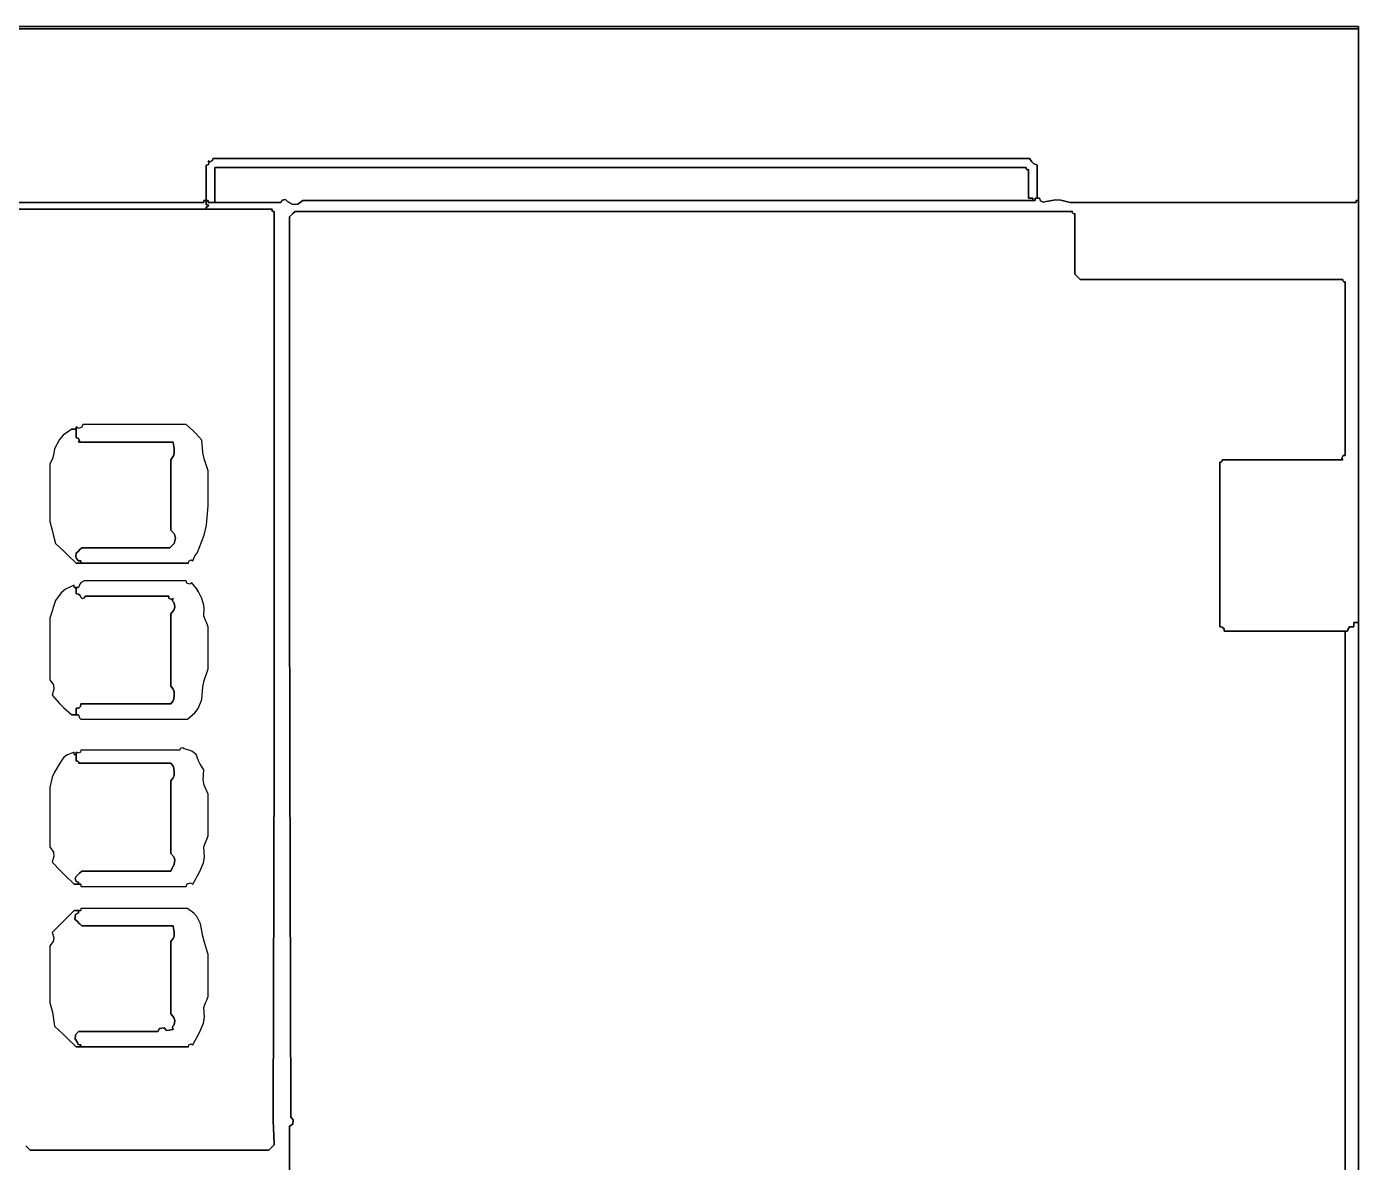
# Model space of a CAD drawing. Extents: x 0 to 5.85, y 0 to 5.4.
# Drawn here: x 3.832 to 5.851, y 3.676 to 5.398 of the extents above; entities that cross this region are included whole.
import ezdxf

# ---------------------------------------------------------------- set-up
doc = ezdxf.new("R2010")
doc.units = 0
doc.header["$LTSCALE"] = 0.40404
doc.layers.get('0').update_dxf_attribs({"linetype": 'CONTINUOUS'})

msp = doc.modelspace()

# ---------------------------------------------------------------- linework, layer by layer
for p, q in [((5.851498, 5.398049), (2.263913, 5.398049)), ((2.263913, 5.398049), (5.851498, 5.398049)), ((5.851498, 5.398049), (2.263913, 5.398049)), ((2.263913, 5.394714), (5.851498, 5.394714)), ((5.851498, 5.394714), (2.263913, 5.394714)), ((2.263913, 5.394714), (5.851498, 5.394714)), ((5.851498, 5.394714), (2.263913, 5.394714)), ((2.263913, 5.394714), (5.851498, 5.394714)), ((5.851498, 5.394714), (2.263913, 5.394714)), ((5.851498, 5.394714), (5.851498, 5.398049)), ((5.851498, 5.398049), (5.851498, 5.394714)), ((5.851498, 5.394714), (5.851498, 5.398049)), ((5.851498, 5.134648), (5.851498, 5.394714)), ((5.851498, 5.394714), (5.851498, 5.134648)), ((5.851498, 5.134648), (5.851498, 5.394714)), ((4.109242, 5.1921), (4.107349, 5.188314)), ((4.107349, 5.188314), (4.109242, 5.1921)), ((4.110282, 5.193139), (4.107718, 5.194663)), ((4.107718, 5.194663), (4.109242, 5.1921)), ((4.109242, 5.1921), (4.107718, 5.194663)), ((4.107718, 5.194663), (4.110282, 5.193139)), ((4.114068, 5.195032), (4.110282, 5.193139)), ((4.110282, 5.193139), (4.114068, 5.195032)), ((4.114387, 5.197997), (4.114068, 5.195032)), ((4.114068, 5.195032), (4.114387, 5.197997)), ((4.609847, 5.197997), (4.114387, 5.197997)), ((4.114387, 5.197997), (4.609847, 5.197997)), ((4.857577, 5.197997), (4.609847, 5.197997)), ((4.609847, 5.197997), (4.857577, 5.197997)), ((5.353037, 5.197997), (4.857577, 5.197997)), ((4.857577, 5.197997), (5.353037, 5.197997)), ((5.356473, 5.192899), (5.353037, 5.197997)), ((5.353037, 5.197997), (5.356473, 5.192899)), ((5.359143, 5.19061), (5.356473, 5.192899)), ((5.356473, 5.192899), (5.359143, 5.19061)), ((5.364707, 5.187995), (5.359143, 5.19061)), ((5.359143, 5.19061), (5.364707, 5.187995)), ((4.107349, 5.188314), (4.104384, 5.187995)), ((4.104384, 5.187995), (4.107349, 5.188314)), ((4.104384, 5.187995), (4.104384, 5.134648)), ((4.104384, 5.134648), (4.104384, 5.187995)), ((4.104384, 5.187995), (4.104384, 5.134648)), ((4.104384, 5.134648), (4.104384, 5.187995)), ((4.104384, 5.187995), (4.104384, 5.134648)), ((4.104384, 5.134648), (4.104384, 5.187995)), ((4.117721, 5.131314), (4.117721, 5.184661)), ((4.117721, 5.184661), (4.117721, 5.131314)), ((4.117721, 5.131314), (4.117721, 5.184661)), ((4.117721, 5.184661), (4.609847, 5.184661)), ((4.609847, 5.184661), (4.117721, 5.184661)), ((4.117721, 5.184661), (4.117721, 5.131314)), ((4.117721, 5.131314), (4.117721, 5.184661)), ((4.117721, 5.184661), (4.117721, 5.131314)), ((4.609847, 5.184661), (4.85591, 5.184661)), ((4.85591, 5.184661), (4.609847, 5.184661)), ((4.85591, 5.184661), (5.348036, 5.184661)), ((5.348036, 5.184661), (4.85591, 5.184661)), ((5.348036, 5.184661), (5.34772, 5.182801)), ((5.34772, 5.182801), (5.348036, 5.184661)), ((5.34772, 5.182801), (5.34951, 5.181011)), ((5.34951, 5.181011), (5.34772, 5.182801)), ((5.34951, 5.181011), (5.35137, 5.181326)), ((5.35137, 5.181326), (5.34951, 5.181011)), ((5.35137, 5.181326), (5.35137, 5.163989)), ((5.35137, 5.163989), (5.35137, 5.181326)), ((5.364707, 5.137982), (5.364707, 5.187995)), ((5.364707, 5.187995), (5.364707, 5.137982)), ((5.364707, 5.137982), (5.364707, 5.187995)), ((5.364707, 5.187995), (5.364707, 5.137982)), ((5.364707, 5.137982), (5.364707, 5.187995)), ((5.364707, 5.187995), (5.364707, 5.137982)), ((5.35137, 5.163989), (5.35137, 5.15532)), ((5.35137, 5.15532), (5.35137, 5.163989)), ((5.35137, 5.15532), (5.35137, 5.137982)), ((5.35137, 5.137982), (5.35137, 5.15532)), ((3.854987, 5.131314), (3.690945, 5.131314)), ((3.690945, 5.131314), (3.854987, 5.131314)), ((3.937008, 5.131314), (3.854987, 5.131314)), ((3.854987, 5.131314), (3.937008, 5.131314)), ((4.10105, 5.131314), (3.937008, 5.131314)), ((3.937008, 5.131314), (4.10105, 5.131314)), ((4.104384, 5.134648), (4.10105, 5.134648)), ((4.10105, 5.134648), (4.104384, 5.134648)), ((4.104384, 5.134648), (4.10105, 5.134648)), ((4.10105, 5.134648), (4.10105, 5.133314)), ((4.10105, 5.133314), (4.10105, 5.134648)), ((4.10105, 5.134648), (4.104384, 5.134648)), ((4.104384, 5.134648), (4.10105, 5.134648)), ((4.10105, 5.134648), (4.104384, 5.134648)), ((4.10105, 5.133314), (4.10105, 5.132647)), ((4.10105, 5.132647), (4.10105, 5.133314)), ((4.10105, 5.132647), (4.10105, 5.131314)), ((4.10105, 5.131314), (4.10105, 5.132647)), ((4.104384, 5.134648), (4.107718, 5.134648)), ((4.107718, 5.134648), (4.104384, 5.134648)), ((4.104384, 5.134648), (4.107718, 5.134648)), ((4.104384, 5.127979), (4.104384, 5.134648)), ((4.104384, 5.134648), (4.104384, 5.127979)), ((4.104384, 5.127979), (4.104384, 5.134648)), ((4.107718, 5.134648), (4.104384, 5.134648)), ((4.104384, 5.134648), (4.107718, 5.134648)), ((4.107718, 5.134648), (4.104384, 5.134648)), ((4.104384, 5.134648), (4.104384, 5.127979)), ((4.104384, 5.127979), (4.104384, 5.134648)), ((4.104384, 5.134648), (4.104384, 5.127979)), ((4.107718, 5.134648), (4.107718, 5.133314)), ((4.107718, 5.133314), (4.107718, 5.134648)), ((4.107718, 5.133314), (4.107718, 5.132647)), ((4.107718, 5.132647), (4.107718, 5.133314)), ((4.107718, 5.132647), (4.107718, 5.131314)), ((4.107718, 5.131314), (4.107718, 5.132647)), ((4.107718, 5.131314), (4.117721, 5.131314)), ((4.117721, 5.131314), (4.107718, 5.131314)), ((4.107718, 5.131314), (4.117721, 5.131314)), ((4.217746, 5.131314), (4.107718, 5.131314)), ((4.107718, 5.131314), (4.217746, 5.131314)), ((4.217746, 5.131314), (4.107718, 5.131314)), ((4.117721, 5.131314), (4.217746, 5.131314)), ((4.217746, 5.131314), (4.117721, 5.131314)), ((4.117721, 5.131314), (4.217746, 5.131314)), ((4.217746, 5.131314), (4.21966, 5.13489)), ((4.21966, 5.13489), (4.217746, 5.131314)), ((4.21966, 5.13489), (4.224779, 5.135743)), ((4.224779, 5.135743), (4.21966, 5.13489)), ((4.224779, 5.135743), (4.227749, 5.132981)), ((4.227749, 5.132981), (4.224779, 5.135743)), ((4.227749, 5.132981), (4.235847, 5.128288)), ((4.235847, 5.128288), (4.227749, 5.132981)), ((4.235847, 5.128288), (4.243739, 5.128852)), ((4.243739, 5.128852), (4.235847, 5.128288)), ((4.243739, 5.128852), (4.251088, 5.134648)), ((4.251088, 5.134648), (4.243739, 5.128852)), ((4.251088, 5.134648), (5.358038, 5.134648)), ((5.358038, 5.134648), (4.251088, 5.134648)), ((4.251088, 5.134648), (5.358038, 5.134648)), ((5.361373, 5.134648), (4.251088, 5.134648)), ((4.251088, 5.134648), (5.361373, 5.134648)), ((5.361373, 5.134648), (4.251088, 5.134648)), ((5.35137, 5.137982), (5.354037, 5.137982)), ((5.354037, 5.137982), (5.35137, 5.137982)), ((5.354037, 5.137982), (5.355371, 5.137982)), ((5.355371, 5.137982), (5.354037, 5.137982)), ((5.355371, 5.137982), (5.358038, 5.137982)), ((5.358038, 5.137982), (5.355371, 5.137982)), ((5.358038, 5.137982), (5.358038, 5.134648)), ((5.358038, 5.134648), (5.358038, 5.137982)), ((5.358038, 5.137982), (5.358038, 5.134648)), ((5.358038, 5.134648), (5.358038, 5.137982)), ((5.358038, 5.137982), (5.358038, 5.134648)), ((5.358038, 5.134648), (5.358038, 5.137982)), ((5.358038, 5.134648), (5.361373, 5.134648)), ((5.361373, 5.134648), (5.358038, 5.134648)), ((5.358038, 5.134648), (5.361373, 5.134648)), ((5.361373, 5.136648), (5.361373, 5.137982)), ((5.361373, 5.137982), (5.364707, 5.137982)), ((5.364707, 5.137982), (5.361373, 5.137982)), ((5.361373, 5.137982), (5.364707, 5.137982)), ((5.368041, 5.137982), (5.361373, 5.137982)), ((5.361373, 5.137982), (5.368041, 5.137982)), ((5.368041, 5.137982), (5.361373, 5.137982)), ((5.361373, 5.137982), (5.361373, 5.136648)), ((5.361373, 5.135981), (5.361373, 5.136648)), ((5.361373, 5.136648), (5.361373, 5.135981)), ((5.361373, 5.134648), (5.361373, 5.135981)), ((5.361373, 5.135981), (5.361373, 5.134648)), ((5.364707, 5.137982), (5.368041, 5.137982)), ((5.368041, 5.137982), (5.364707, 5.137982)), ((5.364707, 5.137982), (5.368041, 5.137982)), ((5.368041, 5.137982), (5.369592, 5.133786)), ((5.369592, 5.133786), (5.368041, 5.137982)), ((5.369592, 5.133786), (5.373756, 5.131704)), ((5.373756, 5.131704), (5.369592, 5.133786)), ((5.373756, 5.131704), (5.378043, 5.132981)), ((5.378043, 5.132981), (5.373756, 5.131704)), ((5.378043, 5.132981), (5.392561, 5.135194)), ((5.392561, 5.135194), (5.378043, 5.132981)), ((5.392561, 5.135194), (5.400462, 5.134835)), ((5.400462, 5.134835), (5.392561, 5.135194)), ((5.400462, 5.134835), (5.41472, 5.131314)), ((5.41472, 5.131314), (5.400462, 5.134835)), ((5.41472, 5.131314), (5.588097, 5.131314)), ((5.588097, 5.131314), (5.41472, 5.131314)), ((5.588097, 5.131314), (5.674786, 5.131314)), ((5.674786, 5.131314), (5.588097, 5.131314)), ((5.674786, 5.131314), (5.848164, 5.131314)), ((5.848164, 5.131314), (5.674786, 5.131314)), ((5.848164, 5.133314), (5.848164, 5.134648)), ((5.848164, 5.134648), (5.851498, 5.134648)), ((5.851498, 5.134648), (5.848164, 5.134648)), ((5.848164, 5.134648), (5.851498, 5.134648)), ((5.851498, 5.134648), (5.848164, 5.134648)), ((5.848164, 5.134648), (5.851498, 5.134648)), ((5.851498, 5.134648), (5.848164, 5.134648)), ((5.848164, 5.134648), (5.848164, 5.133314)), ((5.848164, 5.132647), (5.848164, 5.133314)), ((5.848164, 5.133314), (5.848164, 5.132647)), ((5.848164, 5.131314), (5.848164, 5.132647)), ((5.848164, 5.132647), (5.848164, 5.131314)), ((5.851498, 4.494484), (5.851498, 5.134648)), ((5.851498, 5.134648), (5.851498, 4.494484)), ((5.851498, 4.494484), (5.851498, 5.134648)), ((4.20441, 5.121311), (2.800717, 5.121311)), ((2.800717, 5.121311), (4.20441, 5.121311)), ((4.20441, 5.121311), (2.800717, 5.121311)), ((3.147472, 5.121311), (4.104384, 5.121311)), ((4.104384, 5.121311), (3.147472, 5.121311)), ((3.147472, 5.121311), (4.104384, 5.121311)), ((4.105718, 5.127979), (4.104384, 5.127979)), ((4.104384, 5.127979), (4.105718, 5.127979)), ((4.104384, 5.121311), (4.104384, 5.124645)), ((4.104384, 5.124645), (4.104384, 5.121311)), ((4.104384, 5.121311), (4.104384, 5.124645)), ((4.104384, 5.124645), (4.106227, 5.124244)), ((4.106227, 5.124244), (4.104384, 5.124645)), ((4.104384, 5.124645), (4.104384, 5.121311)), ((4.104384, 5.121311), (4.104384, 5.124645)), ((4.104384, 5.124645), (4.104384, 5.121311)), ((4.104384, 5.121311), (4.20441, 5.121311)), ((4.20441, 5.121311), (4.104384, 5.121311)), ((4.104384, 5.121311), (4.20441, 5.121311)), ((4.106385, 5.127979), (4.105718, 5.127979)), ((4.105718, 5.127979), (4.106385, 5.127979)), ((4.106227, 5.124244), (4.10812, 5.126137)), ((4.10812, 5.126137), (4.106227, 5.124244)), ((4.107718, 5.127979), (4.106385, 5.127979)), ((4.106385, 5.127979), (4.107718, 5.127979)), ((4.10812, 5.126137), (4.107718, 5.127979)), ((4.107718, 5.127979), (4.10812, 5.126137)), ((4.204008, 5.119468), (4.20441, 5.121311)), ((4.20441, 5.121311), (4.204008, 5.119468)), ((4.205901, 5.117575), (4.204008, 5.119468)), ((4.204008, 5.119468), (4.205901, 5.117575)), ((4.207744, 5.117977), (4.205901, 5.117575)), ((4.205901, 5.117575), (4.207744, 5.117977)), ((4.207744, 4.567169), (4.207744, 5.117977)), ((4.207744, 5.117977), (4.207744, 4.567169)), ((4.231083, 5.109641), (4.234417, 5.112976)), ((4.234417, 5.112976), (4.231083, 5.109641)), ((4.231083, 4.563501), (4.231083, 5.109641)), ((4.231083, 5.109641), (4.231083, 4.563501)), ((4.234417, 5.112976), (4.236084, 5.114643)), ((4.236084, 5.114643), (4.234417, 5.112976)), ((4.236084, 5.114643), (4.239419, 5.117977)), ((4.239419, 5.117977), (4.236084, 5.114643)), ((4.239419, 5.117977), (4.710873, 5.117977)), ((4.710873, 5.117977), (4.239419, 5.117977)), ((4.710873, 5.117977), (4.9466, 5.117977)), ((4.9466, 5.117977), (4.710873, 5.117977)), ((4.9466, 5.117977), (5.418054, 5.117977)), ((5.418054, 5.117977), (4.9466, 5.117977)), ((5.418054, 5.117977), (5.417738, 5.116117)), ((5.417738, 5.116117), (5.418054, 5.117977)), ((5.417738, 5.116117), (5.419528, 5.114327)), ((5.419528, 5.114327), (5.417738, 5.116117)), ((5.419528, 5.114327), (5.421388, 5.114643)), ((5.421388, 5.114643), (5.419528, 5.114327)), ((5.421388, 5.114643), (5.421388, 5.077967)), ((5.421388, 5.077967), (5.421388, 5.114643)), ((5.421388, 5.077967), (5.421388, 5.059629)), ((5.421388, 5.059629), (5.421388, 5.077967)), ((5.421388, 5.059629), (5.421388, 5.022953)), ((5.421388, 5.022953), (5.421388, 5.059629)), ((5.421388, 5.022953), (5.424722, 5.019618)), ((5.424722, 5.019618), (5.421388, 5.022953)), ((5.424722, 5.019618), (5.426389, 5.017951)), ((5.426389, 5.017951), (5.424722, 5.019618)), ((5.426389, 5.017951), (5.429723, 5.014617)), ((5.429723, 5.014617), (5.426389, 5.017951)), ((5.429723, 5.014617), (5.589097, 5.014617)), ((5.589097, 5.014617), (5.429723, 5.014617)), ((5.589097, 5.014617), (5.668785, 5.014617)), ((5.668785, 5.014617), (5.589097, 5.014617)), ((5.668785, 5.014617), (5.828159, 5.014617)), ((5.828159, 5.014617), (5.668785, 5.014617)), ((5.828159, 5.014617), (5.827843, 5.012758)), ((5.827843, 5.012758), (5.828159, 5.014617)), ((5.827843, 5.012758), (5.829633, 5.010967)), ((5.829633, 5.010967), (5.827843, 5.012758)), ((5.829633, 5.010967), (5.831493, 5.011283)), ((5.831493, 5.011283), (5.829633, 5.010967)), ((5.831493, 5.011283), (5.831493, 4.905923)), ((5.831493, 4.905923), (5.831493, 5.011283)), ((5.831493, 4.905923), (5.831493, 4.853242)), ((5.831493, 4.853242), (5.831493, 4.905923)), ((5.831493, 4.853242), (5.831493, 4.747882)), ((5.831493, 4.747882), (5.831493, 4.853242)), ((3.900999, 4.787892), (3.88794, 4.778545)), ((3.907667, 4.787892), (3.900999, 4.787892)), ((3.900999, 4.787892), (3.907667, 4.787892)), ((3.907667, 4.787892), (3.900999, 4.787892)), ((3.911199, 4.788921), (3.907667, 4.791227)), ((3.907667, 4.791227), (3.907667, 4.774556)), ((3.907667, 4.774556), (3.907667, 4.791227)), ((3.907667, 4.791227), (3.907667, 4.774556)), ((3.907667, 4.774556), (3.907667, 4.787892)), ((3.907667, 4.787892), (3.907667, 4.774556)), ((3.907667, 4.774556), (3.907667, 4.787892)), ((3.916227, 4.790598), (3.911199, 4.788921)), ((3.91767, 4.794561), (3.916227, 4.790598)), ((3.980352, 4.794561), (3.91767, 4.794561)), ((4.011694, 4.794561), (3.980352, 4.794561)), ((4.074376, 4.794561), (4.011694, 4.794561)), ((4.084238, 4.785782), (4.074376, 4.794561)), ((4.088937, 4.781083), (4.084238, 4.785782)), ((3.882077, 4.771949), (3.874325, 4.757885)), ((3.88794, 4.778545), (3.882077, 4.771949)), ((3.910632, 4.774237), (3.907667, 4.774556)), ((3.907667, 4.774556), (3.910632, 4.774237)), ((3.912525, 4.770451), (3.910632, 4.774237)), ((3.910632, 4.774237), (3.912525, 4.770451)), ((3.911001, 4.767887), (3.912525, 4.770451)), ((3.912525, 4.770451), (3.911001, 4.767887)), ((3.968349, 4.767887), (3.911001, 4.767887)), ((3.911001, 4.767887), (3.968349, 4.767887)), ((3.997023, 4.767887), (3.968349, 4.767887)), ((3.968349, 4.767887), (3.997023, 4.767887)), ((4.054371, 4.767887), (3.997023, 4.767887)), ((3.997023, 4.767887), (4.054371, 4.767887)), ((4.055221, 4.763921), (4.054371, 4.767887)), ((4.054371, 4.767887), (4.055221, 4.763921)), ((4.097716, 4.771221), (4.088937, 4.781083)), ((4.099471, 4.752207), (4.097716, 4.771221)), ((3.872953, 4.748273), (3.87157, 4.743431)), ((3.874325, 4.757885), (3.872953, 4.748273)), ((4.051037, 4.741214), (4.054754, 4.7471)), ((4.054754, 4.7471), (4.051037, 4.741214)), ((4.054754, 4.7471), (4.055901, 4.750924)), ((4.055901, 4.750924), (4.054754, 4.7471)), ((4.055556, 4.761912), (4.055221, 4.763921)), ((4.055221, 4.763921), (4.055556, 4.761912)), ((4.056038, 4.757885), (4.055556, 4.761912)), ((4.055556, 4.761912), (4.056038, 4.757885)), ((4.055901, 4.750924), (4.056038, 4.757885)), ((4.056038, 4.757885), (4.055901, 4.750924)), ((4.101528, 4.742607), (4.099471, 4.752207)), ((5.828528, 4.747563), (5.826635, 4.743777)), ((5.826635, 4.743777), (5.828528, 4.747563)), ((5.831493, 4.747882), (5.828528, 4.747563)), ((5.828528, 4.747563), (5.831493, 4.747882)), ((3.87157, 4.743431), (3.867657, 4.734545)), ((3.867657, 4.734545), (3.867657, 4.69987)), ((4.051037, 4.698536), (4.051037, 4.741214)), ((4.051037, 4.741214), (4.051037, 4.698536)), ((4.107718, 4.724543), (4.101528, 4.742607)), ((5.643304, 4.737564), (5.641444, 4.73788)), ((5.641444, 4.73788), (5.641444, 4.637854)), ((5.641444, 4.637854), (5.641444, 4.73788)), ((5.641444, 4.73788), (5.643304, 4.737564)), ((5.645094, 4.739354), (5.643304, 4.737564)), ((5.643304, 4.737564), (5.645094, 4.739354)), ((5.718131, 4.741214), (5.644778, 4.741214)), ((5.644778, 4.741214), (5.645094, 4.739354)), ((5.645094, 4.739354), (5.644778, 4.741214)), ((5.644778, 4.741214), (5.718131, 4.741214)), ((5.754807, 4.741214), (5.718131, 4.741214)), ((5.718131, 4.741214), (5.754807, 4.741214)), ((5.828159, 4.741214), (5.754807, 4.741214)), ((5.754807, 4.741214), (5.828159, 4.741214)), ((5.826635, 4.743777), (5.828159, 4.741214)), ((5.828159, 4.741214), (5.826635, 4.743777)), ((4.107718, 4.703204), (4.107718, 4.724543)), ((3.867657, 4.69987), (3.867657, 4.682532)), ((4.051037, 4.677197), (4.051037, 4.698536)), ((4.051037, 4.698536), (4.051037, 4.677197)), ((4.107718, 4.692535), (4.107718, 4.703204)), ((4.107718, 4.671196), (4.107718, 4.692535)), ((3.867657, 4.682532), (3.867657, 4.647857)), ((4.051037, 4.63452), (4.051037, 4.677197)), ((4.051037, 4.677197), (4.051037, 4.63452)), ((4.105045, 4.641878), (4.107718, 4.671196)), ((3.867657, 4.647857), (3.870906, 4.634499)), ((3.870906, 4.634499), (3.872573, 4.62783)), ((3.872573, 4.62783), (3.875992, 4.614515)), ((4.056443, 4.62829), (4.051037, 4.63452)), ((4.051037, 4.63452), (4.056443, 4.62829)), ((4.057876, 4.622556), (4.056443, 4.62829)), ((4.056443, 4.62829), (4.057876, 4.622556)), ((4.091047, 4.599511), (4.101585, 4.626999)), ((4.101585, 4.626999), (4.105045, 4.641878)), ((5.641444, 4.637854), (5.641444, 4.587841)), ((5.641444, 4.587841), (5.641444, 4.637854)), ((3.875992, 4.614515), (3.888696, 4.602547)), ((3.911001, 4.602845), (3.912668, 4.604512)), ((3.912668, 4.604512), (3.911001, 4.602845)), ((3.912668, 4.604512), (3.916002, 4.607846)), ((3.916002, 4.607846), (3.912668, 4.604512)), ((3.916002, 4.607846), (3.969349, 4.607846)), ((3.969349, 4.607846), (3.916002, 4.607846)), ((3.969349, 4.607846), (3.996023, 4.607846)), ((3.996023, 4.607846), (3.969349, 4.607846)), ((3.996023, 4.607846), (4.04937, 4.607846)), ((4.04937, 4.607846), (3.996023, 4.607846)), ((4.04937, 4.607846), (4.052037, 4.610514)), ((4.052037, 4.610514), (4.04937, 4.607846)), ((4.052037, 4.610514), (4.053371, 4.611847)), ((4.053371, 4.611847), (4.052037, 4.610514)), ((4.053371, 4.611847), (4.056038, 4.614515)), ((4.056038, 4.614515), (4.053371, 4.611847)), ((4.056038, 4.614515), (4.057876, 4.622556)), ((4.057876, 4.622556), (4.056038, 4.614515)), ((3.888696, 4.602547), (3.895031, 4.596545)), ((3.895031, 4.596545), (3.907667, 4.584507)), ((3.906886, 4.594719), (3.907667, 4.599511)), ((3.907667, 4.599511), (3.906886, 4.594719)), ((3.907807, 4.591496), (3.906886, 4.594719)), ((3.906886, 4.594719), (3.907807, 4.591496)), ((3.907667, 4.599511), (3.911001, 4.602845)), ((3.911001, 4.602845), (3.907667, 4.599511)), ((3.907667, 4.584507), (3.914335, 4.584507)), ((3.914335, 4.584507), (3.907667, 4.584507)), ((3.907667, 4.584507), (3.914335, 4.584507)), ((3.911001, 4.587841), (3.907807, 4.591496)), ((3.907807, 4.591496), (3.911001, 4.587841)), ((3.912335, 4.587841), (3.911001, 4.587841)), ((3.911001, 4.587841), (3.912335, 4.587841)), ((3.913002, 4.587841), (3.912335, 4.587841)), ((3.912335, 4.587841), (3.913002, 4.587841)), ((3.914335, 4.587841), (3.913002, 4.587841)), ((3.913002, 4.587841), (3.914335, 4.587841)), ((3.914335, 4.584507), (3.914335, 4.587841)), ((3.914335, 4.587841), (3.914335, 4.584507)), ((3.914335, 4.584507), (3.914335, 4.587841)), ((3.914335, 4.587841), (3.914335, 4.584507)), ((3.914335, 4.584507), (3.914335, 4.587841)), ((3.914335, 4.587841), (3.914335, 4.584507)), ((3.914335, 4.584507), (4.077711, 4.584507)), ((4.077711, 4.584507), (3.914335, 4.584507)), ((3.914335, 4.584507), (4.077711, 4.584507)), ((4.077711, 4.584507), (4.078029, 4.587472)), ((4.078029, 4.587472), (4.081816, 4.589365)), ((4.081816, 4.589365), (4.084379, 4.587841)), ((4.084379, 4.587841), (4.08616, 4.592914)), ((4.08616, 4.592914), (4.087581, 4.595401)), ((4.087581, 4.595401), (4.091047, 4.599511)), ((5.641444, 4.587841), (5.641444, 4.487816)), ((5.641444, 4.487816), (5.641444, 4.587841)), ((4.20741, 4.291764), (4.207744, 4.567169)), ((4.207744, 4.567169), (4.20741, 4.291764)), ((4.231417, 4.29043), (4.231083, 4.563501)), ((4.231083, 4.563501), (4.231417, 4.29043)), ((3.890998, 4.545012), (3.884588, 4.539733)), ((3.904333, 4.551165), (3.890998, 4.545012)), ((3.904333, 4.549831), (3.904333, 4.551165)), ((3.904333, 4.549165), (3.904333, 4.549831)), ((3.904333, 4.547831), (3.904333, 4.549165)), ((3.907667, 4.547831), (3.904333, 4.547831)), ((3.904333, 4.547831), (3.907667, 4.547831)), ((3.907667, 4.547831), (3.904333, 4.547831)), ((3.911001, 4.547831), (3.907667, 4.547831)), ((3.907667, 4.547831), (3.911001, 4.547831)), ((3.911001, 4.547831), (3.907667, 4.547831)), ((3.907667, 4.547831), (3.907667, 4.537828)), ((3.907667, 4.537828), (3.907667, 4.547831)), ((3.907667, 4.547831), (3.907667, 4.537828)), ((3.907667, 4.537828), (3.907667, 4.547831)), ((3.907667, 4.547831), (3.907667, 4.537828)), ((3.907667, 4.537828), (3.907667, 4.547831)), ((3.912969, 4.552653), (3.911001, 4.547831)), ((3.914949, 4.555028), (3.912969, 4.552653)), ((3.919337, 4.557833), (3.914949, 4.555028)), ((3.981353, 4.557833), (3.919337, 4.557833)), ((4.01236, 4.557833), (3.981353, 4.557833)), ((4.074376, 4.557833), (4.01236, 4.557833)), ((4.075249, 4.55435), (4.074376, 4.557833)), ((4.079678, 4.552579), (4.075249, 4.55435)), ((4.082712, 4.554499), (4.079678, 4.552579)), ((4.089793, 4.545953), (4.082712, 4.554499)), ((4.092881, 4.54115), (4.089793, 4.545953)), ((3.875992, 4.527826), (3.872709, 4.517141)), ((3.884588, 4.539733), (3.875992, 4.527826)), ((3.907667, 4.537828), (3.910955, 4.537273)), ((3.910955, 4.537273), (3.907667, 4.537828)), ((3.910955, 4.537273), (3.912882, 4.535828)), ((3.912882, 4.535828), (3.910955, 4.537273)), ((3.912882, 4.535828), (3.914335, 4.532827)), ((3.914335, 4.532827), (3.912882, 4.535828)), ((3.914335, 4.532827), (3.916391, 4.531001)), ((3.916391, 4.531001), (3.914335, 4.532827)), ((3.916391, 4.531001), (3.92005, 4.531916)), ((3.92005, 4.531916), (3.916391, 4.531001)), ((3.92005, 4.531916), (3.921004, 4.534494)), ((3.921004, 4.534494), (3.92005, 4.531916)), ((3.921004, 4.534494), (3.971683, 4.534494)), ((3.971683, 4.534494), (3.921004, 4.534494)), ((3.971683, 4.534494), (3.997023, 4.534494)), ((3.997023, 4.534494), (3.971683, 4.534494)), ((3.997023, 4.534494), (4.047703, 4.534494)), ((4.047703, 4.534494), (3.997023, 4.534494)), ((4.047703, 4.534494), (4.048022, 4.531529)), ((4.048022, 4.531529), (4.047703, 4.534494)), ((4.048022, 4.531529), (4.051808, 4.529636)), ((4.051808, 4.529636), (4.048022, 4.531529)), ((4.051808, 4.529636), (4.054371, 4.53116)), ((4.054371, 4.53116), (4.051808, 4.529636)), ((4.054371, 4.53116), (4.053325, 4.528617)), ((4.053325, 4.528617), (4.054371, 4.53116)), ((4.053325, 4.528617), (4.053919, 4.526243)), ((4.053919, 4.526243), (4.053325, 4.528617)), ((4.053919, 4.526243), (4.056038, 4.524492)), ((4.056038, 4.524492), (4.053919, 4.526243)), ((4.056038, 4.524492), (4.057088, 4.517609)), ((4.057088, 4.517609), (4.056038, 4.524492)), ((4.097716, 4.53116), (4.092881, 4.54115)), ((4.100954, 4.520907), (4.097716, 4.53116)), ((3.871042, 4.511806), (3.867657, 4.501152)), ((3.872709, 4.517141), (3.871042, 4.511806)), ((4.055702, 4.512989), (4.051037, 4.507821)), ((4.051037, 4.507821), (4.055702, 4.512989)), ((4.051037, 4.507821), (4.051037, 4.463809)), ((4.051037, 4.463809), (4.051037, 4.507821)), ((4.057088, 4.517609), (4.055702, 4.512989)), ((4.055702, 4.512989), (4.057088, 4.517609)), ((4.101664, 4.515221), (4.100954, 4.520907)), ((4.10105, 4.504486), (4.101664, 4.515221)), ((4.103717, 4.497818), (4.10105, 4.504486)), ((3.867657, 4.501152), (3.867657, 4.463809)), ((4.105051, 4.494484), (4.103717, 4.497818)), ((4.107718, 4.487816), (4.105051, 4.494484)), ((4.107718, 4.462476), (4.107718, 4.487816)), ((5.641444, 4.487816), (5.645214, 4.487682)), ((5.645214, 4.487682), (5.641444, 4.487816)), ((5.645214, 4.487682), (5.647979, 4.484917)), ((5.647979, 4.484917), (5.645214, 4.487682)), ((5.647979, 4.484917), (5.648113, 4.481147)), ((5.648113, 4.481147), (5.647979, 4.484917)), ((5.834827, 4.481147), (5.835615, 4.484023)), ((5.835615, 4.484023), (5.834827, 4.481147)), ((5.835615, 4.484023), (5.836333, 4.485459)), ((5.836333, 4.485459), (5.835615, 4.484023)), ((5.836333, 4.485459), (5.838161, 4.487816)), ((5.838161, 4.487816), (5.836333, 4.485459)), ((5.838161, 4.487816), (5.840829, 4.487816)), ((5.840829, 4.487816), (5.838161, 4.487816)), ((5.840829, 4.487816), (5.842162, 4.487816)), ((5.842162, 4.487816), (5.840829, 4.487816)), ((5.842162, 4.487816), (5.84483, 4.487816)), ((5.84483, 4.487816), (5.842162, 4.487816)), ((5.84483, 4.491817), (5.84483, 4.494484)), ((5.84483, 4.494484), (5.851498, 4.494484)), ((5.851498, 4.494484), (5.84483, 4.494484)), ((5.84483, 4.494484), (5.851498, 4.494484)), ((5.851498, 4.494484), (5.84483, 4.494484)), ((5.84483, 4.494484), (5.851498, 4.494484)), ((5.851498, 4.494484), (5.84483, 4.494484)), ((5.84483, 4.494484), (5.84483, 4.491817)), ((5.84483, 4.490483), (5.84483, 4.491817)), ((5.84483, 4.491817), (5.84483, 4.490483)), ((5.84483, 4.487816), (5.84483, 4.490483)), ((5.84483, 4.490483), (5.84483, 4.487816)), ((5.851498, 2.777378), (5.851498, 4.494484)), ((5.851498, 4.494484), (5.851498, 2.777378)), ((5.851498, 2.777378), (5.851498, 4.494484)), ((3.867657, 4.463809), (3.867657, 4.445138)), ((4.051037, 4.463809), (4.051037, 4.441804)), ((4.051037, 4.441804), (4.051037, 4.463809)), ((4.107718, 4.449806), (4.107718, 4.462476)), ((5.648113, 4.481147), (5.834827, 4.481147)), ((5.834827, 4.481147), (5.648113, 4.481147)), ((5.648113, 4.481147), (5.834827, 4.481147)), ((5.831493, 4.481147), (5.648113, 4.481147)), ((5.648113, 4.481147), (5.831493, 4.481147)), ((5.831493, 4.481147), (5.648113, 4.481147)), ((5.834827, 4.481147), (5.831493, 4.481147)), ((5.831493, 4.481147), (5.834827, 4.481147)), ((5.834827, 4.481147), (5.831493, 4.481147)), ((5.831493, 4.481147), (5.831493, 2.790714)), ((5.831493, 2.790714), (5.831493, 4.481147)), ((5.831493, 4.481147), (5.831493, 2.790714)), ((5.831493, 2.800717), (5.831493, 4.481147)), ((5.831493, 4.481147), (5.831493, 2.800717)), ((5.831493, 2.800717), (5.831493, 4.481147)), ((3.867657, 4.445138), (3.867657, 4.407795)), ((4.107718, 4.424466), (4.107718, 4.449806)), ((4.051037, 4.441804), (4.051037, 4.397793)), ((4.051037, 4.397793), (4.051037, 4.441804)), ((4.101528, 4.406402), (4.107718, 4.424466)), ((3.867657, 4.407795), (3.87284, 4.399917)), ((4.099471, 4.396802), (4.101528, 4.406402)), ((3.873761, 4.39347), (3.870991, 4.384456)), ((3.870991, 4.384456), (3.882224, 4.371729)), ((3.87284, 4.399917), (3.873761, 4.39347)), ((4.051037, 4.397793), (4.054568, 4.393321)), ((4.054568, 4.393321), (4.051037, 4.397793)), ((4.054568, 4.393321), (4.055758, 4.390146)), ((4.055758, 4.390146), (4.054568, 4.393321)), ((4.056038, 4.384456), (4.055711, 4.378768)), ((4.055711, 4.378768), (4.056038, 4.384456)), ((4.055758, 4.390146), (4.056038, 4.384456)), ((4.056038, 4.384456), (4.055758, 4.390146)), ((4.097716, 4.377787), (4.099471, 4.396802)), ((3.882224, 4.371729), (3.888272, 4.365681)), ((3.888272, 4.365681), (3.900999, 4.354448)), ((3.911437, 4.364584), (3.907667, 4.364451)), ((3.907667, 4.364451), (3.911437, 4.364584)), ((3.907667, 4.364451), (3.907667, 4.354448)), ((3.907667, 4.354448), (3.907667, 4.364451)), ((3.907667, 4.364451), (3.907667, 4.354448)), ((3.907667, 4.354448), (3.907667, 4.364451)), ((3.907667, 4.364451), (3.907667, 4.354448)), ((3.907667, 4.354448), (3.907667, 4.364451)), ((3.914202, 4.367349), (3.911437, 4.364584)), ((3.911437, 4.364584), (3.914202, 4.367349)), ((3.914335, 4.371119), (3.914202, 4.367349)), ((3.914202, 4.367349), (3.914335, 4.371119)), ((3.969016, 4.371119), (3.914335, 4.371119)), ((3.914335, 4.371119), (3.969016, 4.371119)), ((3.996356, 4.371119), (3.969016, 4.371119)), ((3.969016, 4.371119), (3.996356, 4.371119)), ((4.051037, 4.371119), (3.996356, 4.371119)), ((3.996356, 4.371119), (4.051037, 4.371119)), ((4.054531, 4.37562), (4.051037, 4.371119)), ((4.051037, 4.371119), (4.054531, 4.37562)), ((4.055711, 4.378768), (4.054531, 4.37562)), ((4.054531, 4.37562), (4.055711, 4.378768)), ((4.087328, 4.357365), (4.092164, 4.364061)), ((4.092164, 4.364061), (4.097716, 4.377787)), ((3.900999, 4.354448), (3.907667, 4.354448)), ((3.907667, 4.354448), (3.900999, 4.354448)), ((3.900999, 4.354448), (3.907667, 4.354448)), ((3.907667, 4.354448), (3.911001, 4.354448)), ((3.911001, 4.354448), (3.907667, 4.354448)), ((3.907667, 4.354448), (3.911001, 4.354448)), ((3.911001, 4.354448), (3.911789, 4.351572)), ((3.911789, 4.351572), (3.912507, 4.350136)), ((3.912507, 4.350136), (3.914335, 4.34778)), ((3.914335, 4.34778), (3.979019, 4.34778)), ((3.979019, 4.34778), (4.01136, 4.34778)), ((4.01136, 4.34778), (4.076043, 4.34778)), ((4.076043, 4.34778), (4.087328, 4.357365)), ((3.914335, 4.301101), (3.914016, 4.298136)), ((3.974351, 4.301101), (3.914335, 4.301101)), ((4.004358, 4.301101), (3.974351, 4.301101)), ((4.064374, 4.301101), (4.004358, 4.301101)), ((4.065328, 4.30368), (4.064374, 4.301101)), ((4.068987, 4.304594), (4.065328, 4.30368)), ((4.071042, 4.302768), (4.068987, 4.304594)), ((4.07891, 4.301033), (4.071042, 4.302768)), ((4.082899, 4.29922), (4.07891, 4.301033)), ((3.882661, 4.281096), (3.874329, 4.267612)), ((3.888868, 4.2901), (3.882661, 4.281096)), ((3.894037, 4.294077), (3.888868, 4.2901)), ((3.904333, 4.297767), (3.894037, 4.294077)), ((3.904333, 4.296433), (3.904333, 4.297767)), ((3.904333, 4.295766), (3.904333, 4.296433)), ((3.904333, 4.294433), (3.904333, 4.295766)), ((3.907667, 4.294433), (3.904333, 4.294433)), ((3.904333, 4.294433), (3.907667, 4.294433)), ((3.907667, 4.294433), (3.904333, 4.294433)), ((3.907667, 4.297767), (3.907667, 4.28443)), ((3.907667, 4.28443), (3.907667, 4.297767)), ((3.907667, 4.297767), (3.907667, 4.28443)), ((3.91023, 4.296243), (3.907667, 4.297767)), ((3.907667, 4.28443), (3.907667, 4.294433)), ((3.907667, 4.294433), (3.907667, 4.28443)), ((3.907667, 4.28443), (3.907667, 4.294433)), ((3.907667, 4.28443), (3.90951, 4.284832)), ((3.90951, 4.284832), (3.907667, 4.28443)), ((3.90951, 4.284832), (3.911403, 4.282939)), ((3.911403, 4.282939), (3.90951, 4.284832)), ((3.914016, 4.298136), (3.91023, 4.296243)), ((3.911403, 4.282939), (3.911001, 4.281096)), ((3.911001, 4.281096), (3.911403, 4.282939)), ((3.911001, 4.281096), (3.967016, 4.281096)), ((3.967016, 4.281096), (3.911001, 4.281096)), ((3.967016, 4.281096), (3.995023, 4.281096)), ((3.995023, 4.281096), (3.967016, 4.281096)), ((3.995023, 4.281096), (4.051037, 4.281096)), ((4.051037, 4.281096), (3.995023, 4.281096)), ((4.051037, 4.281096), (4.054531, 4.276595)), ((4.054531, 4.276595), (4.051037, 4.281096)), ((4.08938, 4.294433), (4.082899, 4.29922)), ((4.092898, 4.284606), (4.08938, 4.294433)), ((4.095299, 4.279804), (4.092898, 4.284606)), ((4.206077, 3.740958), (4.20741, 4.291764)), ((4.20741, 4.291764), (4.206077, 3.740958)), ((4.23275, 3.744292), (4.231417, 4.29043)), ((4.231417, 4.29043), (4.23275, 3.744292)), ((3.874329, 4.267612), (3.871165, 4.259877)), ((4.054531, 4.276595), (4.055711, 4.273447)), ((4.055711, 4.273447), (4.054531, 4.276595)), ((4.055758, 4.262069), (4.054568, 4.258894)), ((4.054568, 4.258894), (4.055758, 4.262069)), ((4.055711, 4.273447), (4.056038, 4.267759)), ((4.056038, 4.267759), (4.055711, 4.273447)), ((4.056038, 4.267759), (4.055758, 4.262069)), ((4.055758, 4.262069), (4.056038, 4.267759)), ((4.10105, 4.271093), (4.095299, 4.279804)), ((4.100154, 4.256209), (4.10105, 4.271093)), ((3.871165, 4.259877), (3.867657, 4.24442)), ((3.867657, 4.24442), (3.867657, 4.208411)), ((4.054568, 4.258894), (4.051037, 4.254422)), ((4.051037, 4.254422), (4.054568, 4.258894)), ((4.051037, 4.254422), (4.051037, 4.210411)), ((4.051037, 4.210411), (4.051037, 4.254422)), ((4.10164, 4.248033), (4.100154, 4.256209)), ((4.107718, 4.234417), (4.10164, 4.248033)), ((4.107718, 4.209078), (4.107718, 4.234417)), ((3.867657, 4.208411), (3.867657, 4.190406)), ((4.051037, 4.210411), (4.051037, 4.188406)), ((4.051037, 4.188406), (4.051037, 4.210411)), ((4.107718, 4.196408), (4.107718, 4.209078)), ((3.867657, 4.190406), (3.867657, 4.154397)), ((4.051037, 4.188406), (4.051037, 4.144394)), ((4.051037, 4.144394), (4.051037, 4.188406)), ((4.107718, 4.171068), (4.107718, 4.196408)), ((4.10105, 4.154397), (4.103717, 4.161065)), ((4.103717, 4.161065), (4.105051, 4.164399)), ((4.105051, 4.164399), (4.107718, 4.171068)), ((3.867657, 4.154397), (3.87284, 4.146518)), ((3.873761, 4.140072), (3.870991, 4.131058)), ((3.87284, 4.146518), (3.873761, 4.140072)), ((4.051037, 4.144394), (4.055702, 4.139226)), ((4.055702, 4.139226), (4.051037, 4.144394)), ((4.102116, 4.138866), (4.10105, 4.154397)), ((3.870991, 4.131058), (3.8843, 4.117693)), ((4.052798, 4.121833), (4.051037, 4.117721)), ((4.051037, 4.117721), (4.052798, 4.121833)), ((4.053805, 4.123848), (4.052798, 4.121833)), ((4.052798, 4.121833), (4.053805, 4.123848)), ((4.056038, 4.127723), (4.053805, 4.123848)), ((4.053805, 4.123848), (4.056038, 4.127723)), ((4.055702, 4.139226), (4.057088, 4.134606)), ((4.057088, 4.134606), (4.055702, 4.139226)), ((4.057088, 4.134606), (4.056038, 4.127723)), ((4.056038, 4.127723), (4.057088, 4.134606)), ((4.094381, 4.116054), (4.100629, 4.130313)), ((4.100629, 4.130313), (4.102116, 4.138866)), ((3.8843, 4.117693), (3.890969, 4.111025)), ((3.890969, 4.111025), (3.904333, 4.097716)), ((3.907667, 4.109385), (3.905746, 4.106351)), ((3.905746, 4.106351), (3.907667, 4.109385)), ((3.905746, 4.106351), (3.907518, 4.101923)), ((3.907518, 4.101923), (3.905746, 4.106351)), ((3.907518, 4.101923), (3.911001, 4.10105)), ((3.911001, 4.10105), (3.907518, 4.101923)), ((3.911001, 4.11272), (3.907667, 4.109385)), ((3.907667, 4.109385), (3.911001, 4.11272)), ((3.912668, 4.114387), (3.911001, 4.11272)), ((3.911001, 4.11272), (3.912668, 4.114387)), ((3.911001, 4.10105), (3.911001, 4.097716)), ((3.911001, 4.097716), (3.911001, 4.10105)), ((3.911001, 4.10105), (3.911001, 4.097716)), ((3.911001, 4.097716), (3.911001, 4.10105)), ((3.911001, 4.10105), (3.911001, 4.097716)), ((3.911001, 4.097716), (3.911001, 4.10105)), ((3.916002, 4.117721), (3.912668, 4.114387)), ((3.912668, 4.114387), (3.916002, 4.117721)), ((3.970016, 4.117721), (3.916002, 4.117721)), ((3.916002, 4.117721), (3.970016, 4.117721)), ((3.997023, 4.117721), (3.970016, 4.117721)), ((3.970016, 4.117721), (3.997023, 4.117721)), ((4.051037, 4.117721), (3.997023, 4.117721)), ((3.997023, 4.117721), (4.051037, 4.117721)), ((4.075819, 4.098345), (4.080847, 4.100021)), ((4.080847, 4.100021), (4.084379, 4.097716)), ((4.084379, 4.097716), (4.088359, 4.105062)), ((4.088359, 4.105062), (4.09036, 4.10873)), ((4.09036, 4.10873), (4.094381, 4.116054)), ((3.904333, 4.097716), (3.911001, 4.097716)), ((3.911001, 4.097716), (3.904333, 4.097716)), ((3.904333, 4.097716), (3.911001, 4.097716)), ((3.911001, 4.097716), (3.914335, 4.097716)), ((3.914335, 4.097716), (3.911001, 4.097716)), ((3.911001, 4.097716), (3.914335, 4.097716)), ((3.914335, 4.097716), (3.914335, 4.096382)), ((3.914335, 4.096382), (3.914335, 4.095715)), ((3.914335, 4.095715), (3.914335, 4.094381)), ((3.914335, 4.094381), (3.978352, 4.094381)), ((3.978352, 4.094381), (4.01036, 4.094381)), ((4.01036, 4.094381), (4.074376, 4.094381)), ((4.074376, 4.094381), (4.075819, 4.098345)), ((3.979019, 4.06104), (3.914335, 4.06104)), ((3.914335, 4.06104), (3.914335, 4.059706)), ((3.914335, 4.059706), (3.914335, 4.059039)), ((3.914335, 4.059039), (3.914335, 4.057705)), ((4.01136, 4.06104), (3.979019, 4.06104)), ((4.076043, 4.06104), (4.01136, 4.06104)), ((4.085938, 4.05374), (4.076043, 4.06104)), ((3.890969, 4.044396), (3.8843, 4.037728)), ((3.904333, 4.057705), (3.890969, 4.044396)), ((3.911001, 4.057705), (3.904333, 4.057705)), ((3.904333, 4.057705), (3.911001, 4.057705)), ((3.911001, 4.057705), (3.904333, 4.057705)), ((3.905477, 4.044779), (3.906341, 4.051691)), ((3.906341, 4.051691), (3.905477, 4.044779)), ((3.909334, 4.041035), (3.905477, 4.044779)), ((3.905477, 4.044779), (3.909334, 4.041035)), ((3.906341, 4.051691), (3.911001, 4.054371)), ((3.911001, 4.054371), (3.906341, 4.051691)), ((3.912001, 4.038367), (3.909334, 4.041035)), ((3.909334, 4.041035), (3.912001, 4.038367)), ((3.911001, 4.054371), (3.911001, 4.057705)), ((3.911001, 4.057705), (3.911001, 4.054371)), ((3.911001, 4.054371), (3.911001, 4.057705)), ((3.914335, 4.057705), (3.911001, 4.057705)), ((3.911001, 4.057705), (3.914335, 4.057705)), ((3.914335, 4.057705), (3.911001, 4.057705)), ((3.911001, 4.057705), (3.911001, 4.054371)), ((3.911001, 4.054371), (3.911001, 4.057705)), ((3.911001, 4.057705), (3.911001, 4.054371)), ((4.090348, 4.048595), (4.085938, 4.05374)), ((4.096049, 4.0377), (4.090348, 4.048595)), ((3.8843, 4.037728), (3.870991, 4.024364)), ((3.870991, 4.024364), (3.873365, 4.016606)), ((3.913335, 4.037033), (3.912001, 4.038367)), ((3.912001, 4.038367), (3.913335, 4.037033)), ((3.916002, 4.034366), (3.913335, 4.037033)), ((3.913335, 4.037033), (3.916002, 4.034366)), ((3.97135, 4.034366), (3.916002, 4.034366)), ((3.916002, 4.034366), (3.97135, 4.034366)), ((3.999024, 4.034366), (3.97135, 4.034366)), ((3.97135, 4.034366), (3.999024, 4.034366)), ((4.054371, 4.034366), (3.999024, 4.034366)), ((3.999024, 4.034366), (4.054371, 4.034366)), ((4.055221, 4.0304), (4.054371, 4.034366)), ((4.054371, 4.034366), (4.055221, 4.0304)), ((4.054568, 4.015498), (4.055758, 4.018673)), ((4.055758, 4.018673), (4.054568, 4.015498)), ((4.055556, 4.028391), (4.055221, 4.0304)), ((4.055221, 4.0304), (4.055556, 4.028391)), ((4.056038, 4.024364), (4.055556, 4.028391)), ((4.055556, 4.028391), (4.056038, 4.024364)), ((4.055758, 4.018673), (4.056038, 4.024364)), ((4.056038, 4.024364), (4.055758, 4.018673)), ((4.099551, 4.018776), (4.096049, 4.0377)), ((4.101903, 4.009368), (4.099551, 4.018776)), ((3.872419, 4.010926), (3.867657, 4.004358)), ((3.867657, 4.004358), (3.867657, 3.969683)), ((3.873365, 4.016606), (3.872419, 4.010926)), ((4.051037, 4.011027), (4.054568, 4.015498)), ((4.054568, 4.015498), (4.051037, 4.011027)), ((4.051037, 3.967016), (4.051037, 4.011027)), ((4.051037, 4.011027), (4.051037, 3.967016)), ((4.107718, 3.991022), (4.101903, 4.009368)), ((4.107718, 3.965682), (4.107718, 3.991022)), ((3.867657, 3.969683), (3.867657, 3.952345)), ((4.051037, 3.94501), (4.051037, 3.967016)), ((4.051037, 3.967016), (4.051037, 3.94501)), ((4.107718, 3.953012), (4.107718, 3.965682)), ((3.867657, 3.952345), (3.867657, 3.91767)), ((4.051037, 3.900999), (4.051037, 3.94501)), ((4.051037, 3.94501), (4.051037, 3.900999)), ((4.107718, 3.927672), (4.107718, 3.953012)), ((3.867657, 3.91767), (3.871383, 3.90391)), ((4.10105, 3.911001), (4.103717, 3.91767)), ((4.103717, 3.91767), (4.105051, 3.921004)), ((4.105051, 3.921004), (4.107718, 3.927672)), ((3.871383, 3.90391), (3.872732, 3.896827)), ((4.055702, 3.895831), (4.051037, 3.900999)), ((4.051037, 3.900999), (4.055702, 3.895831)), ((4.102116, 3.89547), (4.10105, 3.911001)), ((3.872732, 3.896827), (3.874325, 3.882661)), ((3.874325, 3.882661), (3.887768, 3.870104)), ((4.031032, 3.874325), (4.033712, 3.878985)), ((4.033712, 3.878985), (4.031032, 3.874325)), ((4.033712, 3.878985), (4.040624, 3.879849)), ((4.040624, 3.879849), (4.033712, 3.878985)), ((4.040624, 3.879849), (4.044369, 3.875992)), ((4.044369, 3.875992), (4.040624, 3.879849)), ((4.050405, 3.876809), (4.054371, 3.877659)), ((4.054371, 3.877659), (4.050405, 3.876809)), ((4.053325, 3.880202), (4.053919, 3.882576)), ((4.053919, 3.882576), (4.053325, 3.880202)), ((4.054371, 3.877659), (4.053325, 3.880202)), ((4.053325, 3.880202), (4.054371, 3.877659)), ((4.053919, 3.882576), (4.056038, 3.884328)), ((4.056038, 3.884328), (4.053919, 3.882576)), ((4.057088, 3.89121), (4.055702, 3.895831)), ((4.055702, 3.895831), (4.057088, 3.89121)), ((4.056038, 3.884328), (4.057088, 3.89121)), ((4.057088, 3.89121), (4.056038, 3.884328)), ((4.094381, 3.872658), (4.100629, 3.886917)), ((4.100629, 3.886917), (4.102116, 3.89547)), ((3.887768, 3.870104), (3.894438, 3.863768)), ((3.894438, 3.863768), (3.907667, 3.850986)), ((3.906035, 3.863487), (3.906612, 3.869261)), ((3.906612, 3.869261), (3.906035, 3.863487)), ((3.909334, 3.857654), (3.906035, 3.863487)), ((3.906035, 3.863487), (3.909334, 3.857654)), ((3.906612, 3.869261), (3.911001, 3.874325)), ((3.911001, 3.874325), (3.906612, 3.869261)), ((3.909886, 3.855314), (3.909334, 3.857654)), ((3.909334, 3.857654), (3.909886, 3.855314)), ((3.911001, 3.874325), (3.959014, 3.874325)), ((3.959014, 3.874325), (3.911001, 3.874325)), ((3.959014, 3.874325), (3.98302, 3.874325)), ((3.98302, 3.874325), (3.959014, 3.874325)), ((3.98302, 3.874325), (4.031032, 3.874325)), ((4.031032, 3.874325), (3.98302, 3.874325)), ((4.044369, 3.875992), (4.048396, 3.876475)), ((4.048396, 3.876475), (4.044369, 3.875992)), ((4.048396, 3.876475), (4.050405, 3.876809)), ((4.050405, 3.876809), (4.048396, 3.876475)), ((4.084379, 3.85432), (4.088359, 3.861667)), ((4.088359, 3.861667), (4.09036, 3.865334)), ((4.09036, 3.865334), (4.094381, 3.872658)), ((3.907667, 3.850986), (3.914335, 3.850986)), ((3.914335, 3.850986), (3.907667, 3.850986)), ((3.907667, 3.850986), (3.914335, 3.850986)), ((3.911963, 3.853929), (3.909886, 3.855314)), ((3.909886, 3.855314), (3.911963, 3.853929)), ((3.914335, 3.85432), (3.911963, 3.853929)), ((3.911963, 3.853929), (3.914335, 3.85432)), ((3.914335, 3.850986), (3.914335, 3.85432)), ((3.914335, 3.85432), (3.914335, 3.850986)), ((3.914335, 3.850986), (3.914335, 3.85432)), ((3.914335, 3.85432), (3.914335, 3.850986)), ((3.914335, 3.850986), (3.914335, 3.85432)), ((3.914335, 3.85432), (3.914335, 3.850986)), ((3.914335, 3.850986), (4.077711, 3.850986)), ((4.077711, 3.850986), (3.914335, 3.850986)), ((3.914335, 3.850986), (4.077711, 3.850986)), ((4.077711, 3.850986), (4.078029, 3.853951)), ((4.078029, 3.853951), (4.081816, 3.855844)), ((4.081816, 3.855844), (4.084379, 3.85432)), ((4.206666, 3.725617), (4.206077, 3.740958)), ((4.206077, 3.740958), (4.206666, 3.725617)), ((4.236607, 3.740547), (4.23275, 3.744292)), ((4.23275, 3.744292), (4.236607, 3.740547)), ((4.235743, 3.733636), (4.236607, 3.740547)), ((4.236607, 3.740547), (4.235743, 3.733636)), ((4.206999, 3.717948), (4.206666, 3.725617)), ((4.206666, 3.725617), (4.206999, 3.717948)), ((4.207744, 3.702615), (4.206999, 3.717948)), ((4.206999, 3.717948), (4.207744, 3.702615)), ((4.231083, 3.730955), (4.235743, 3.733636)), ((4.235743, 3.733636), (4.231083, 3.730955)), ((4.231083, 3.501563), (4.231083, 3.730955)), ((4.231083, 3.730955), (4.231083, 3.501563)), ((3.830981, 3.700947), (3.833648, 3.69828)), ((3.833648, 3.69828), (3.830981, 3.700947)), ((3.833648, 3.69828), (3.834982, 3.696946)), ((3.834982, 3.696946), (3.833648, 3.69828)), ((3.834982, 3.696946), (3.837649, 3.694279)), ((3.837649, 3.694279), (3.834982, 3.696946)), ((4.199408, 3.694279), (4.202743, 3.697613)), ((4.202743, 3.697613), (4.199408, 3.694279)), ((4.202743, 3.697613), (4.20441, 3.69928)), ((4.20441, 3.69928), (4.202743, 3.697613)), ((4.20441, 3.69928), (4.207744, 3.702615)), ((4.207744, 3.702615), (4.20441, 3.69928)), ((3.837649, 3.694279), (3.982353, 3.694279)), ((3.982353, 3.694279), (3.837649, 3.694279)), ((3.982353, 3.694279), (4.054705, 3.694279)), ((4.054705, 3.694279), (3.982353, 3.694279)), ((4.054705, 3.694279), (4.199408, 3.694279)), ((4.199408, 3.694279), (4.054705, 3.694279))]:
    msp.add_line(p, q)

doc.saveas('drawing.dxf')
